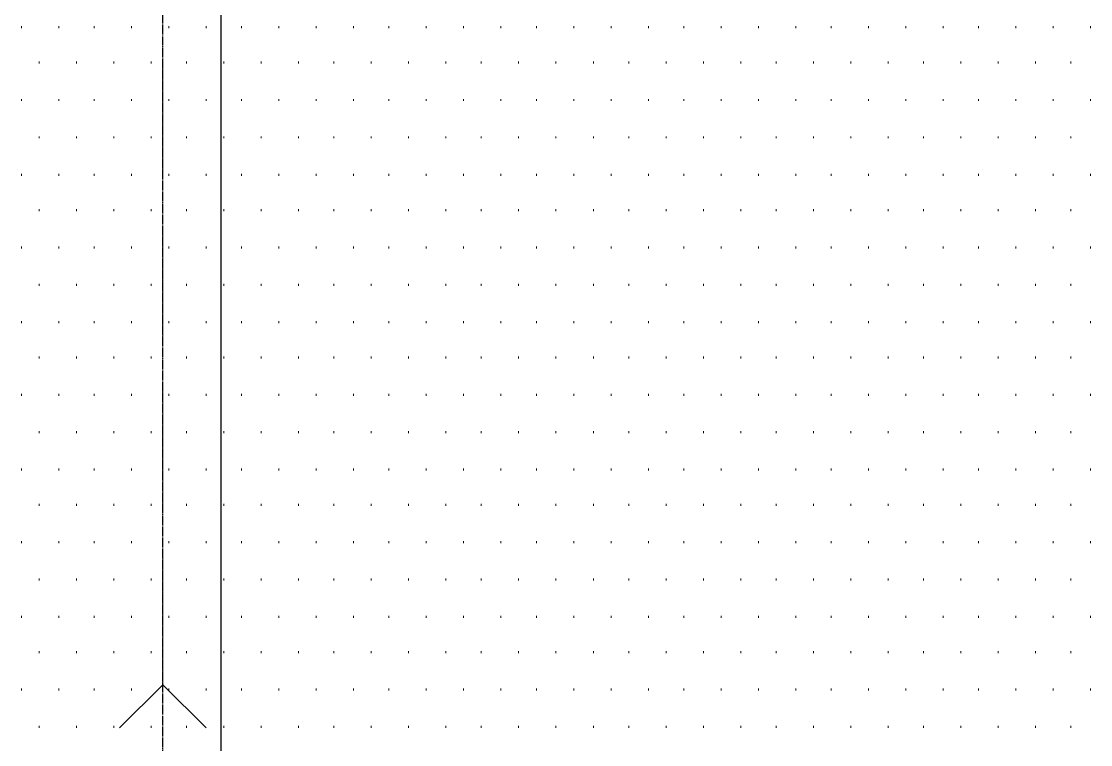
# Model space of a CAD drawing. Header units: millimetres. Extents: x -383313 to -161684, y -117025 to 99224.
# Drawn here: x -325819 to -323516, y -10711 to -9153 of the extents above; entities that cross this region are included whole.
import ezdxf

# ---------------------------------------------------------------- set-up
doc = ezdxf.new("R2010")
doc.units = ezdxf.units.MM
doc.header["$MEASUREMENT"] = 0
doc.linetypes.add('PS-GOST2.303 5', pattern=[24, 20, -1.5, 1, -1.5])
doc.layers.add('001__КОНСТРУКТИВ__Стены наружные', color=7, linetype='Continuous', lineweight=30)
doc.layers.add('PDF_Geometry', color=7, linetype='Continuous')
doc.layers.add('PS_Оси', color=5, linetype='PS-GOST2.303 5')

# ---------------------------------------------------------------- blocks, each defined once
blk = doc.blocks.new('A$Cf5759c35')
at = {"layer": 'PDF_Geometry', "color": 8, "lineweight": 9}
for points in [[(32643.1, 9097.4), (32643.1, 9101.7)], [(32723.5, 9097.4), (32723.5, 9101.7)], [(32799.7, 9097.4), (32799.7, 9101.7)], [(32880.1, 9097.4), (32880.1, 9101.7)], [(32960.6, 9097.4), (32960.6, 9101.7)], [(33041, 9097.4), (33041, 9101.7)], [(33117.2, 9097.4), (33117.2, 9101.7)], [(33197.6, 9097.4), (33197.6, 9101.7)], [(33278.1, 9097.4), (33278.1, 9101.7)], [(33358.5, 9097.4), (33358.5, 9101.7)], [(33434.7, 9097.4), (33434.7, 9101.7)], [(33515.1, 9097.4), (33515.1, 9101.7)], [(33595.6, 9097.4), (33595.6, 9101.7)], [(33676, 9097.4), (33676, 9101.7)], [(33752.2, 9097.4), (33752.2, 9101.7)], [(33832.6, 9097.4), (33832.6, 9101.7)], [(33913.1, 9097.4), (33913.1, 9101.7)], [(33993.5, 9097.4), (33993.5, 9101.7)], [(34069.7, 9097.4), (34069.7, 9101.7)], [(34150.1, 9097.4), (34150.1, 9101.7)], [(34230.6, 9097.4), (34230.6, 9101.7)], [(34311, 9097.4), (34311, 9101.7)], [(34387.2, 9097.4), (34387.2, 9101.7)], [(34467.6, 9097.4), (34467.6, 9101.7)], [(34548.1, 9097.4), (34548.1, 9101.7)], [(34628.5, 9097.4), (34628.5, 9101.7)], [(34704.7, 9097.4), (34704.7, 9101.7)], [(34785.1, 9097.4), (34785.1, 9101.7)], [(34865.6, 9097.4), (34865.6, 9101.7)], [(34946, 9097.4), (34946, 9101.7)], [(32681.2, 9021.2), (32681.2, 9025.5)], [(32761.6, 9021.2), (32761.6, 9025.5)], [(32842, 9021.2), (32842, 9025.5)], [(32922.5, 9021.2), (32922.5, 9025.5)], [(32998.7, 9021.2), (32998.7, 9025.5)], [(33079.1, 9021.2), (33079.1, 9025.5)], [(33159.5, 9021.2), (33159.5, 9025.5)], [(33240, 9021.2), (33240, 9025.5)], [(33316.2, 9021.2), (33316.2, 9025.5)], [(33396.6, 9021.2), (33396.6, 9025.5)], [(33477, 9021.2), (33477, 9025.5)], [(33557.5, 9021.2), (33557.5, 9025.5)], [(33633.7, 9021.2), (33633.7, 9025.5)], [(33714.1, 9021.2), (33714.1, 9025.5)], [(33794.5, 9021.2), (33794.5, 9025.5)], [(33875, 9021.2), (33875, 9025.5)], [(33951.2, 9021.2), (33951.2, 9025.5)], [(34031.6, 9021.2), (34031.6, 9025.5)], [(34112, 9021.2), (34112, 9025.5)], [(34192.5, 9021.2), (34192.5, 9025.5)], [(34268.7, 9021.2), (34268.7, 9025.5)], [(34349.1, 9021.2), (34349.1, 9025.5)], [(34429.5, 9021.2), (34429.5, 9025.5)], [(34510, 9021.2), (34510, 9025.5)], [(34586.2, 9021.2), (34586.2, 9025.5)], [(34666.6, 9021.2), (34666.6, 9025.5)], [(34747, 9021.2), (34747, 9025.5)], [(34827.5, 9021.2), (34827.5, 9025.5)], [(34903.7, 9021.2), (34903.7, 9025.5)], [(32643.1, 8940.8), (32643.1, 8945)], [(32723.5, 8940.8), (32723.5, 8945)], [(32799.7, 8940.8), (32799.7, 8945)], [(32880.1, 8940.8), (32880.1, 8945)], [(32960.6, 8940.8), (32960.6, 8945)], [(33041, 8940.8), (33041, 8945)], [(33117.2, 8940.8), (33117.2, 8945)], [(33197.6, 8940.8), (33197.6, 8945)], [(33278.1, 8940.8), (33278.1, 8945)], [(33358.5, 8940.8), (33358.5, 8945)], [(33434.7, 8940.8), (33434.7, 8945)], [(33515.1, 8940.8), (33515.1, 8945)], [(33595.6, 8940.8), (33595.6, 8945)], [(33676, 8940.8), (33676, 8945)], [(33752.2, 8940.8), (33752.2, 8945)], [(33832.6, 8940.8), (33832.6, 8945)], [(33913.1, 8940.8), (33913.1, 8945)], [(33993.5, 8940.8), (33993.5, 8945)], [(34069.7, 8940.8), (34069.7, 8945)], [(34150.1, 8940.8), (34150.1, 8945)], [(34230.6, 8940.8), (34230.6, 8945)], [(34311, 8940.8), (34311, 8945)], [(34387.2, 8940.8), (34387.2, 8945)], [(34467.6, 8940.8), (34467.6, 8945)], [(34548.1, 8940.8), (34548.1, 8945)], [(34628.5, 8940.8), (34628.5, 8945)], [(34704.7, 8940.8), (34704.7, 8945)], [(34785.1, 8940.8), (34785.1, 8945)], [(34865.6, 8940.8), (34865.6, 8945)], [(34946, 8940.8), (34946, 8945)], [(32681.2, 8860.4), (32681.2, 8864.6)], [(32761.6, 8860.4), (32761.6, 8864.6)], [(32842, 8860.4), (32842, 8864.6)], [(32922.5, 8860.4), (32922.5, 8864.6)], [(32998.7, 8860.4), (32998.7, 8864.6)], [(33079.1, 8860.4), (33079.1, 8864.6)], [(33159.5, 8860.4), (33159.5, 8864.6)], [(33240, 8860.4), (33240, 8864.6)], [(33316.2, 8860.4), (33316.2, 8864.6)], [(33396.6, 8860.4), (33396.6, 8864.6)], [(33477, 8860.4), (33477, 8864.6)], [(33557.5, 8860.4), (33557.5, 8864.6)], [(33633.7, 8860.4), (33633.7, 8864.6)], [(33714.1, 8860.4), (33714.1, 8864.6)], [(33794.5, 8860.4), (33794.5, 8864.6)], [(33875, 8860.4), (33875, 8864.6)], [(33951.2, 8860.4), (33951.2, 8864.6)], [(34031.6, 8860.4), (34031.6, 8864.6)], [(34112, 8860.4), (34112, 8864.6)], [(34192.5, 8860.4), (34192.5, 8864.6)], [(34268.7, 8860.4), (34268.7, 8864.6)], [(34349.1, 8860.4), (34349.1, 8864.6)], [(34429.5, 8860.4), (34429.5, 8864.6)], [(34510, 8860.4), (34510, 8864.6)], [(34586.2, 8860.4), (34586.2, 8864.6)], [(34666.6, 8860.4), (34666.6, 8864.6)], [(34747, 8860.4), (34747, 8864.6)], [(34827.5, 8860.4), (34827.5, 8864.6)], [(34903.7, 8860.4), (34903.7, 8864.6)], [(32643.1, 8779.9), (32643.1, 8784.2)], [(32723.5, 8779.9), (32723.5, 8784.2)], [(32799.7, 8779.9), (32799.7, 8784.2)], [(32880.1, 8779.9), (32880.1, 8784.2)], [(32960.6, 8779.9), (32960.6, 8784.2)], [(33041, 8779.9), (33041, 8784.2)], [(33117.2, 8779.9), (33117.2, 8784.2)], [(33197.6, 8779.9), (33197.6, 8784.2)], [(33278.1, 8779.9), (33278.1, 8784.2)], [(33358.5, 8779.9), (33358.5, 8784.2)], [(33434.7, 8779.9), (33434.7, 8784.2)], [(33515.1, 8779.9), (33515.1, 8784.2)], [(33595.6, 8779.9), (33595.6, 8784.2)], [(33676, 8779.9), (33676, 8784.2)], [(33752.2, 8779.9), (33752.2, 8784.2)], [(33832.6, 8779.9), (33832.6, 8784.2)], [(33913.1, 8779.9), (33913.1, 8784.2)], [(33993.5, 8779.9), (33993.5, 8784.2)], [(34069.7, 8779.9), (34069.7, 8784.2)], [(34150.1, 8779.9), (34150.1, 8784.2)], [(34230.6, 8779.9), (34230.6, 8784.2)], [(34311, 8779.9), (34311, 8784.2)], [(34387.2, 8779.9), (34387.2, 8784.2)], [(34467.6, 8779.9), (34467.6, 8784.2)], [(34548.1, 8779.9), (34548.1, 8784.2)], [(34628.5, 8779.9), (34628.5, 8784.2)], [(34704.7, 8779.9), (34704.7, 8784.2)], [(34785.1, 8779.9), (34785.1, 8784.2)], [(34865.6, 8779.9), (34865.6, 8784.2)], [(34946, 8779.9), (34946, 8784.2)], [(32681.2, 8703.7), (32681.2, 8708)], [(32761.6, 8703.7), (32761.6, 8708)], [(32842, 8703.7), (32842, 8708)], [(32922.5, 8703.7), (32922.5, 8708)], [(32998.7, 8703.7), (32998.7, 8708)], [(33079.1, 8703.7), (33079.1, 8708)], [(33159.5, 8703.7), (33159.5, 8708)], [(33240, 8703.7), (33240, 8708)], [(33316.2, 8703.7), (33316.2, 8708)], [(33396.6, 8703.7), (33396.6, 8708)], [(33477, 8703.7), (33477, 8708)], [(33557.5, 8703.7), (33557.5, 8708)], [(33633.7, 8703.7), (33633.7, 8708)], [(33714.1, 8703.7), (33714.1, 8708)], [(33794.5, 8703.7), (33794.5, 8708)], [(33875, 8703.7), (33875, 8708)], [(33951.2, 8703.7), (33951.2, 8708)], [(34031.6, 8703.7), (34031.6, 8708)], [(34112, 8703.7), (34112, 8708)], [(34192.5, 8703.7), (34192.5, 8708)], [(34268.7, 8703.7), (34268.7, 8708)], [(34349.1, 8703.7), (34349.1, 8708)], [(34429.5, 8703.7), (34429.5, 8708)], [(34510, 8703.7), (34510, 8708)], [(34586.2, 8703.7), (34586.2, 8708)], [(34666.6, 8703.7), (34666.6, 8708)], [(34747, 8703.7), (34747, 8708)], [(34827.5, 8703.7), (34827.5, 8708)], [(34903.7, 8703.7), (34903.7, 8708)], [(32643.1, 8623.3), (32643.1, 8627.5)], [(32723.5, 8623.3), (32723.5, 8627.5)], [(32799.7, 8623.3), (32799.7, 8627.5)], [(32880.1, 8623.3), (32880.1, 8627.5)], [(32960.6, 8623.3), (32960.6, 8627.5)], [(33041, 8623.3), (33041, 8627.5)], [(33117.2, 8623.3), (33117.2, 8627.5)], [(33197.6, 8623.3), (33197.6, 8627.5)], [(33278.1, 8623.3), (33278.1, 8627.5)], [(33358.5, 8623.3), (33358.5, 8627.5)], [(33434.7, 8623.3), (33434.7, 8627.5)], [(33515.1, 8623.3), (33515.1, 8627.5)], [(33595.6, 8623.3), (33595.6, 8627.5)], [(33676, 8623.3), (33676, 8627.5)], [(33752.2, 8623.3), (33752.2, 8627.5)], [(33832.6, 8623.3), (33832.6, 8627.5)], [(33913.1, 8623.3), (33913.1, 8627.5)], [(33993.5, 8623.3), (33993.5, 8627.5)], [(34069.7, 8623.3), (34069.7, 8627.5)], [(34150.1, 8623.3), (34150.1, 8627.5)], [(34230.6, 8623.3), (34230.6, 8627.5)], [(34311, 8623.3), (34311, 8627.5)], [(34387.2, 8623.3), (34387.2, 8627.5)], [(34467.6, 8623.3), (34467.6, 8627.5)], [(34548.1, 8623.3), (34548.1, 8627.5)], [(34628.5, 8623.3), (34628.5, 8627.5)], [(34704.7, 8623.3), (34704.7, 8627.5)], [(34785.1, 8623.3), (34785.1, 8627.5)], [(34865.6, 8623.3), (34865.6, 8627.5)], [(34946, 8623.3), (34946, 8627.5)], [(32681.2, 8542.9), (32681.2, 8547.1)], [(32761.6, 8542.9), (32761.6, 8547.1)], [(32842, 8542.9), (32842, 8547.1)], [(32922.5, 8542.9), (32922.5, 8547.1)], [(32998.7, 8542.9), (32998.7, 8547.1)], [(33079.1, 8542.9), (33079.1, 8547.1)], [(33159.5, 8542.9), (33159.5, 8547.1)], [(33240, 8542.9), (33240, 8547.1)], [(33316.2, 8542.9), (33316.2, 8547.1)], [(33396.6, 8542.9), (33396.6, 8547.1)], [(33477, 8542.9), (33477, 8547.1)], [(33557.5, 8542.9), (33557.5, 8547.1)], [(33633.7, 8542.9), (33633.7, 8547.1)], [(33714.1, 8542.9), (33714.1, 8547.1)], [(33794.5, 8542.9), (33794.5, 8547.1)], [(33875, 8542.9), (33875, 8547.1)], [(33951.2, 8542.9), (33951.2, 8547.1)], [(34031.6, 8542.9), (34031.6, 8547.1)], [(34112, 8542.9), (34112, 8547.1)], [(34192.5, 8542.9), (34192.5, 8547.1)], [(34268.7, 8542.9), (34268.7, 8547.1)], [(34349.1, 8542.9), (34349.1, 8547.1)], [(34429.5, 8542.9), (34429.5, 8547.1)], [(34510, 8542.9), (34510, 8547.1)], [(34586.2, 8542.9), (34586.2, 8547.1)], [(34666.6, 8542.9), (34666.6, 8547.1)], [(34747, 8542.9), (34747, 8547.1)], [(34827.5, 8542.9), (34827.5, 8547.1)], [(34903.7, 8542.9), (34903.7, 8547.1)], [(32643.1, 8462.4), (32643.1, 8466.7)], [(32723.5, 8462.4), (32723.5, 8466.7)], [(32799.7, 8462.4), (32799.7, 8466.7)], [(32880.1, 8462.4), (32880.1, 8466.7)], [(32960.6, 8462.4), (32960.6, 8466.7)], [(33041, 8462.4), (33041, 8466.7)], [(33117.2, 8462.4), (33117.2, 8466.7)], [(33197.6, 8462.4), (33197.6, 8466.7)], [(33278.1, 8462.4), (33278.1, 8466.7)], [(33358.5, 8462.4), (33358.5, 8466.7)], [(33434.7, 8462.4), (33434.7, 8466.7)], [(33515.1, 8462.4), (33515.1, 8466.7)], [(33595.6, 8462.4), (33595.6, 8466.7)], [(33676, 8462.4), (33676, 8466.7)], [(33752.2, 8462.4), (33752.2, 8466.7)], [(33832.6, 8462.4), (33832.6, 8466.7)], [(33913.1, 8462.4), (33913.1, 8466.7)], [(33993.5, 8462.4), (33993.5, 8466.7)], [(34069.7, 8462.4), (34069.7, 8466.7)], [(34150.1, 8462.4), (34150.1, 8466.7)], [(34230.6, 8462.4), (34230.6, 8466.7)], [(34311, 8462.4), (34311, 8466.7)], [(34387.2, 8462.4), (34387.2, 8466.7)], [(34467.6, 8462.4), (34467.6, 8466.7)], [(34548.1, 8462.4), (34548.1, 8466.7)], [(34628.5, 8462.4), (34628.5, 8466.7)], [(34704.7, 8462.4), (34704.7, 8466.7)], [(34785.1, 8462.4), (34785.1, 8466.7)], [(34865.6, 8462.4), (34865.6, 8466.7)], [(34946, 8462.4), (34946, 8466.7)], [(32681.2, 8386.2), (32681.2, 8390.5)], [(32761.6, 8386.2), (32761.6, 8390.5)], [(32842, 8386.2), (32842, 8390.5)], [(32922.5, 8386.2), (32922.5, 8390.5)], [(32998.7, 8386.2), (32998.7, 8390.5)], [(33079.1, 8386.2), (33079.1, 8390.5)], [(33159.5, 8386.2), (33159.5, 8390.5)], [(33240, 8386.2), (33240, 8390.5)], [(33316.2, 8386.2), (33316.2, 8390.5)], [(33396.6, 8386.2), (33396.6, 8390.5)], [(33477, 8386.2), (33477, 8390.5)], [(33557.5, 8386.2), (33557.5, 8390.5)], [(33633.7, 8386.2), (33633.7, 8390.5)], [(33714.1, 8386.2), (33714.1, 8390.5)], [(33794.5, 8386.2), (33794.5, 8390.5)], [(33875, 8386.2), (33875, 8390.5)], [(33951.2, 8386.2), (33951.2, 8390.5)], [(34031.6, 8386.2), (34031.6, 8390.5)], [(34112, 8386.2), (34112, 8390.5)], [(34192.5, 8386.2), (34192.5, 8390.5)], [(34268.7, 8386.2), (34268.7, 8390.5)], [(34349.1, 8386.2), (34349.1, 8390.5)], [(34429.5, 8386.2), (34429.5, 8390.5)], [(34510, 8386.2), (34510, 8390.5)], [(34586.2, 8386.2), (34586.2, 8390.5)], [(34666.6, 8386.2), (34666.6, 8390.5)], [(34747, 8386.2), (34747, 8390.5)], [(34827.5, 8386.2), (34827.5, 8390.5)], [(34903.7, 8386.2), (34903.7, 8390.5)], [(32643.1, 8305.8), (32643.1, 8310)], [(32723.5, 8305.8), (32723.5, 8310)], [(32799.7, 8305.8), (32799.7, 8310)], [(32880.1, 8305.8), (32880.1, 8310)], [(32960.6, 8305.8), (32960.6, 8310)], [(33041, 8305.8), (33041, 8310)], [(33117.2, 8305.8), (33117.2, 8310)], [(33197.6, 8305.8), (33197.6, 8310)], [(33278.1, 8305.8), (33278.1, 8310)], [(33358.5, 8305.8), (33358.5, 8310)], [(33434.7, 8305.8), (33434.7, 8310)], [(33515.1, 8305.8), (33515.1, 8310)], [(33595.6, 8305.8), (33595.6, 8310)], [(33676, 8305.8), (33676, 8310)], [(33752.2, 8305.8), (33752.2, 8310)], [(33832.6, 8305.8), (33832.6, 8310)], [(33913.1, 8305.8), (33913.1, 8310)], [(33993.5, 8305.8), (33993.5, 8310)], [(34069.7, 8305.8), (34069.7, 8310)], [(34150.1, 8305.8), (34150.1, 8310)], [(34230.6, 8305.8), (34230.6, 8310)], [(34311, 8305.8), (34311, 8310)], [(34387.2, 8305.8), (34387.2, 8310)], [(34467.6, 8305.8), (34467.6, 8310)], [(34548.1, 8305.8), (34548.1, 8310)], [(34628.5, 8305.8), (34628.5, 8310)], [(34704.7, 8305.8), (34704.7, 8310)], [(34785.1, 8305.8), (34785.1, 8310)], [(34865.6, 8305.8), (34865.6, 8310)], [(34946, 8305.8), (34946, 8310)], [(32681.2, 8225.4), (32681.2, 8229.6)], [(32761.6, 8225.4), (32761.6, 8229.6)], [(32842, 8225.4), (32842, 8229.6)], [(32922.5, 8225.4), (32922.5, 8229.6)], [(32998.7, 8225.4), (32998.7, 8229.6)], [(33079.1, 8225.4), (33079.1, 8229.6)], [(33159.5, 8225.4), (33159.5, 8229.6)], [(33240, 8225.4), (33240, 8229.6)], [(33316.2, 8225.4), (33316.2, 8229.6)], [(33396.6, 8225.4), (33396.6, 8229.6)], [(33477, 8225.4), (33477, 8229.6)], [(33557.5, 8225.4), (33557.5, 8229.6)], [(33633.7, 8225.4), (33633.7, 8229.6)], [(33714.1, 8225.4), (33714.1, 8229.6)], [(33794.5, 8225.4), (33794.5, 8229.6)], [(33875, 8225.4), (33875, 8229.6)], [(33951.2, 8225.4), (33951.2, 8229.6)], [(34031.6, 8225.4), (34031.6, 8229.6)], [(34112, 8225.4), (34112, 8229.6)], [(34192.5, 8225.4), (34192.5, 8229.6)], [(34268.7, 8225.4), (34268.7, 8229.6)], [(34349.1, 8225.4), (34349.1, 8229.6)], [(34429.5, 8225.4), (34429.5, 8229.6)], [(34510, 8225.4), (34510, 8229.6)], [(34586.2, 8225.4), (34586.2, 8229.6)], [(34666.6, 8225.4), (34666.6, 8229.6)], [(34747, 8225.4), (34747, 8229.6)], [(34827.5, 8225.4), (34827.5, 8229.6)], [(34903.7, 8225.4), (34903.7, 8229.6)], [(32643.1, 8144.9), (32643.1, 8149.2)], [(32723.5, 8144.9), (32723.5, 8149.2)], [(32799.7, 8144.9), (32799.7, 8149.2)], [(32880.1, 8144.9), (32880.1, 8149.2)], [(32960.6, 8144.9), (32960.6, 8149.2)], [(33041, 8144.9), (33041, 8149.2)], [(33117.2, 8144.9), (33117.2, 8149.2)], [(33197.6, 8144.9), (33197.6, 8149.2)], [(33278.1, 8144.9), (33278.1, 8149.2)], [(33358.5, 8144.9), (33358.5, 8149.2)], [(33434.7, 8144.9), (33434.7, 8149.2)], [(33515.1, 8144.9), (33515.1, 8149.2)], [(33595.6, 8144.9), (33595.6, 8149.2)], [(33676, 8144.9), (33676, 8149.2)], [(33752.2, 8144.9), (33752.2, 8149.2)], [(33832.6, 8144.9), (33832.6, 8149.2)], [(33913.1, 8144.9), (33913.1, 8149.2)], [(33993.5, 8144.9), (33993.5, 8149.2)], [(34069.7, 8144.9), (34069.7, 8149.2)], [(34150.1, 8144.9), (34150.1, 8149.2)], [(34230.6, 8144.9), (34230.6, 8149.2)], [(34311, 8144.9), (34311, 8149.2)], [(34387.2, 8144.9), (34387.2, 8149.2)], [(34467.6, 8144.9), (34467.6, 8149.2)], [(34548.1, 8144.9), (34548.1, 8149.2)], [(34628.5, 8144.9), (34628.5, 8149.2)], [(34704.7, 8144.9), (34704.7, 8149.2)], [(34785.1, 8144.9), (34785.1, 8149.2)], [(34865.6, 8144.9), (34865.6, 8149.2)], [(34946, 8144.9), (34946, 8149.2)], [(32681.2, 8068.7), (32681.2, 8073)], [(32761.6, 8068.7), (32761.6, 8073)], [(32842, 8068.7), (32842, 8073)], [(32922.5, 8068.7), (32922.5, 8073)], [(32998.7, 8068.7), (32998.7, 8073)], [(33079.1, 8068.7), (33079.1, 8073)], [(33159.5, 8068.7), (33159.5, 8073)], [(33240, 8068.7), (33240, 8073)], [(33316.2, 8068.7), (33316.2, 8073)], [(33396.6, 8068.7), (33396.6, 8073)], [(33477, 8068.7), (33477, 8073)], [(33557.5, 8068.7), (33557.5, 8073)], [(33633.7, 8068.7), (33633.7, 8073)], [(33714.1, 8068.7), (33714.1, 8073)], [(33794.5, 8068.7), (33794.5, 8073)], [(33875, 8068.7), (33875, 8073)], [(33951.2, 8068.7), (33951.2, 8073)], [(34031.6, 8068.7), (34031.6, 8073)], [(34112, 8068.7), (34112, 8073)], [(34192.5, 8068.7), (34192.5, 8073)], [(34268.7, 8068.7), (34268.7, 8073)], [(34349.1, 8068.7), (34349.1, 8073)], [(34429.5, 8068.7), (34429.5, 8073)], [(34510, 8068.7), (34510, 8073)], [(34586.2, 8068.7), (34586.2, 8073)], [(34666.6, 8068.7), (34666.6, 8073)], [(34747, 8068.7), (34747, 8073)], [(34827.5, 8068.7), (34827.5, 8073)], [(34903.7, 8068.7), (34903.7, 8073)], [(32643.1, 7988.3), (32643.1, 7992.5)], [(32723.5, 7988.3), (32723.5, 7992.5)], [(32799.7, 7988.3), (32799.7, 7992.5)], [(32880.1, 7988.3), (32880.1, 7992.5)], [(32960.6, 7988.3), (32960.6, 7992.5)], [(33041, 7988.3), (33041, 7992.5)], [(33117.2, 7988.3), (33117.2, 7992.5)], [(33197.6, 7988.3), (33197.6, 7992.5)], [(33278.1, 7988.3), (33278.1, 7992.5)], [(33358.5, 7988.3), (33358.5, 7992.5)], [(33434.7, 7988.3), (33434.7, 7992.5)], [(33515.1, 7988.3), (33515.1, 7992.5)], [(33595.6, 7988.3), (33595.6, 7992.5)], [(33676, 7988.3), (33676, 7992.5)], [(33752.2, 7988.3), (33752.2, 7992.5)], [(33832.6, 7988.3), (33832.6, 7992.5)], [(33913.1, 7988.3), (33913.1, 7992.5)], [(33993.5, 7988.3), (33993.5, 7992.5)], [(34069.7, 7988.3), (34069.7, 7992.5)], [(34150.1, 7988.3), (34150.1, 7992.5)], [(34230.6, 7988.3), (34230.6, 7992.5)], [(34311, 7988.3), (34311, 7992.5)], [(34387.2, 7988.3), (34387.2, 7992.5)], [(34467.6, 7988.3), (34467.6, 7992.5)], [(34548.1, 7988.3), (34548.1, 7992.5)], [(34628.5, 7988.3), (34628.5, 7992.5)], [(34704.7, 7988.3), (34704.7, 7992.5)], [(34785.1, 7988.3), (34785.1, 7992.5)], [(34865.6, 7988.3), (34865.6, 7992.5)], [(34946, 7988.3), (34946, 7992.5)], [(32681.2, 7907.9), (32681.2, 7912.1)], [(32761.6, 7907.9), (32761.6, 7912.1)], [(32842, 7907.9), (32842, 7912.1)], [(32922.5, 7907.9), (32922.5, 7912.1)], [(32998.7, 7907.9), (32998.7, 7912.1)], [(33079.1, 7907.9), (33079.1, 7912.1)], [(33159.5, 7907.9), (33159.5, 7912.1)], [(33240, 7907.9), (33240, 7912.1)], [(33316.2, 7907.9), (33316.2, 7912.1)], [(33396.6, 7907.9), (33396.6, 7912.1)], [(33477, 7907.9), (33477, 7912.1)], [(33557.5, 7907.9), (33557.5, 7912.1)], [(33633.7, 7907.9), (33633.7, 7912.1)], [(33714.1, 7907.9), (33714.1, 7912.1)], [(33794.5, 7907.9), (33794.5, 7912.1)], [(33875, 7907.9), (33875, 7912.1)], [(33951.2, 7907.9), (33951.2, 7912.1)], [(34031.6, 7907.9), (34031.6, 7912.1)], [(34112, 7907.9), (34112, 7912.1)], [(34192.5, 7907.9), (34192.5, 7912.1)], [(34268.7, 7907.9), (34268.7, 7912.1)], [(34349.1, 7907.9), (34349.1, 7912.1)], [(34429.5, 7907.9), (34429.5, 7912.1)], [(34510, 7907.9), (34510, 7912.1)], [(34586.2, 7907.9), (34586.2, 7912.1)], [(34666.6, 7907.9), (34666.6, 7912.1)], [(34747, 7907.9), (34747, 7912.1)], [(34827.5, 7907.9), (34827.5, 7912.1)], [(34903.7, 7907.9), (34903.7, 7912.1)], [(32643.1, 7827.4), (32643.1, 7831.7)], [(32723.5, 7827.4), (32723.5, 7831.7)], [(32799.7, 7827.4), (32799.7, 7831.7)], [(32880.1, 7827.4), (32880.1, 7831.7)], [(32960.6, 7827.4), (32960.6, 7831.7)], [(33041, 7827.4), (33041, 7831.7)], [(33117.2, 7827.4), (33117.2, 7831.7)], [(33197.6, 7827.4), (33197.6, 7831.7)], [(33278.1, 7827.4), (33278.1, 7831.7)], [(33358.5, 7827.4), (33358.5, 7831.7)], [(33434.7, 7827.4), (33434.7, 7831.7)], [(33515.1, 7827.4), (33515.1, 7831.7)], [(33595.6, 7827.4), (33595.6, 7831.7)], [(33676, 7827.4), (33676, 7831.7)], [(33752.2, 7827.4), (33752.2, 7831.7)], [(33832.6, 7827.4), (33832.6, 7831.7)], [(33913.1, 7827.4), (33913.1, 7831.7)], [(33993.5, 7827.4), (33993.5, 7831.7)], [(34069.7, 7827.4), (34069.7, 7831.7)], [(34150.1, 7827.4), (34150.1, 7831.7)], [(34230.6, 7827.4), (34230.6, 7831.7)], [(34311, 7827.4), (34311, 7831.7)], [(34387.2, 7827.4), (34387.2, 7831.7)], [(34467.6, 7827.4), (34467.6, 7831.7)], [(34548.1, 7827.4), (34548.1, 7831.7)], [(34628.5, 7827.4), (34628.5, 7831.7)], [(34704.7, 7827.4), (34704.7, 7831.7)], [(34785.1, 7827.4), (34785.1, 7831.7)], [(34865.6, 7827.4), (34865.6, 7831.7)], [(34946, 7827.4), (34946, 7831.7)], [(32681.2, 7751.2), (32681.2, 7755.5)], [(32761.6, 7751.2), (32761.6, 7755.5)], [(32842, 7751.2), (32842, 7755.5)], [(32922.5, 7751.2), (32922.5, 7755.5)], [(32998.7, 7751.2), (32998.7, 7755.5)], [(33079.1, 7751.2), (33079.1, 7755.5)], [(33159.5, 7751.2), (33159.5, 7755.5)], [(33240, 7751.2), (33240, 7755.5)], [(33316.2, 7751.2), (33316.2, 7755.5)], [(33396.6, 7751.2), (33396.6, 7755.5)], [(33477, 7751.2), (33477, 7755.5)], [(33557.5, 7751.2), (33557.5, 7755.5)], [(33633.7, 7751.2), (33633.7, 7755.5)], [(33714.1, 7751.2), (33714.1, 7755.5)], [(33794.5, 7751.2), (33794.5, 7755.5)], [(33875, 7751.2), (33875, 7755.5)], [(33951.2, 7751.2), (33951.2, 7755.5)], [(34031.6, 7751.2), (34031.6, 7755.5)], [(34112, 7751.2), (34112, 7755.5)], [(34192.5, 7751.2), (34192.5, 7755.5)], [(34268.7, 7751.2), (34268.7, 7755.5)], [(34349.1, 7751.2), (34349.1, 7755.5)], [(34429.5, 7751.2), (34429.5, 7755.5)], [(34510, 7751.2), (34510, 7755.5)], [(34586.2, 7751.2), (34586.2, 7755.5)], [(34666.6, 7751.2), (34666.6, 7755.5)], [(34747, 7751.2), (34747, 7755.5)], [(34827.5, 7751.2), (34827.5, 7755.5)], [(34903.7, 7751.2), (34903.7, 7755.5)], [(32643.1, 7670.8), (32643.1, 7675)], [(32723.5, 7670.8), (32723.5, 7675)], [(32799.7, 7670.8), (32799.7, 7675)], [(32880.1, 7670.8), (32880.1, 7675)], [(32960.6, 7670.8), (32960.6, 7675)], [(33041, 7670.8), (33041, 7675)], [(33117.2, 7670.8), (33117.2, 7675)], [(33197.6, 7670.8), (33197.6, 7675)], [(33278.1, 7670.8), (33278.1, 7675)], [(33358.5, 7670.8), (33358.5, 7675)], [(33434.7, 7670.8), (33434.7, 7675)], [(33515.1, 7670.8), (33515.1, 7675)], [(33595.6, 7670.8), (33595.6, 7675)], [(33676, 7670.8), (33676, 7675)], [(33752.2, 7670.8), (33752.2, 7675)], [(33832.6, 7670.8), (33832.6, 7675)], [(33913.1, 7670.8), (33913.1, 7675)], [(33993.5, 7670.8), (33993.5, 7675)], [(34069.7, 7670.8), (34069.7, 7675)], [(34150.1, 7670.8), (34150.1, 7675)], [(34230.6, 7670.8), (34230.6, 7675)], [(34311, 7670.8), (34311, 7675)], [(34387.2, 7670.8), (34387.2, 7675)], [(34467.6, 7670.8), (34467.6, 7675)], [(34548.1, 7670.8), (34548.1, 7675)], [(34628.5, 7670.8), (34628.5, 7675)], [(34704.7, 7670.8), (34704.7, 7675)], [(34785.1, 7670.8), (34785.1, 7675)], [(34865.6, 7670.8), (34865.6, 7675)], [(34946, 7670.8), (34946, 7675)], [(32681.2, 7590.4), (32681.2, 7594.6)], [(32761.6, 7590.4), (32761.6, 7594.6)], [(32842, 7590.4), (32842, 7594.6)], [(32922.5, 7590.4), (32922.5, 7594.6)], [(32998.7, 7590.4), (32998.7, 7594.6)], [(33079.1, 7590.4), (33079.1, 7594.6)], [(33159.5, 7590.4), (33159.5, 7594.6)], [(33240, 7590.4), (33240, 7594.6)], [(33316.2, 7590.4), (33316.2, 7594.6)], [(33396.6, 7590.4), (33396.6, 7594.6)], [(33477, 7590.4), (33477, 7594.6)], [(33557.5, 7590.4), (33557.5, 7594.6)], [(33633.7, 7590.4), (33633.7, 7594.6)], [(33714.1, 7590.4), (33714.1, 7594.6)], [(33794.5, 7590.4), (33794.5, 7594.6)], [(33875, 7590.4), (33875, 7594.6)], [(33951.2, 7590.4), (33951.2, 7594.6)], [(34031.6, 7590.4), (34031.6, 7594.6)], [(34112, 7590.4), (34112, 7594.6)], [(34192.5, 7590.4), (34192.5, 7594.6)], [(34268.7, 7590.4), (34268.7, 7594.6)], [(34349.1, 7590.4), (34349.1, 7594.6)], [(34429.5, 7590.4), (34429.5, 7594.6)], [(34510, 7590.4), (34510, 7594.6)], [(34586.2, 7590.4), (34586.2, 7594.6)], [(34666.6, 7590.4), (34666.6, 7594.6)], [(34747, 7590.4), (34747, 7594.6)], [(34827.5, 7590.4), (34827.5, 7594.6)], [(34903.7, 7590.4), (34903.7, 7594.6)]]:
    blk.add_lwpolyline(points, dxfattribs=at)
at = {"layer": 'PDF_Geometry', "color": 8, "lineweight": 13}
for points in [[(32947.9, 8771.5), (32947.9, 9021.2)], [(32947.9, 8420.1), (32947.9, 8669.9)], [(32947.9, 8073), (32947.9, 8322.7)], [(32947.9, 7683.5), (32947.9, 7971.4)], [(33041, 7590.4), (32947.9, 7683.5), (32854.7, 7590.4)]]:
    blk.add_lwpolyline(points, dxfattribs=at)

msp = doc.modelspace()

# ---------------------------------------------------------------- linework, layer by layer
at = {"layer": '001__КОНСТРУКТИВ__Стены наружные', "color": 7, "linetype": 'Continuous'}
msp.add_line((-325389.55882, -3619.3977), (-325389.55882, -25582.0977), dxfattribs=at)
at = {"layer": 'PS_Оси'}
msp.add_line((-325514.05882, -24012.91133), (-325514.05882, 3425.4576), dxfattribs=at)

# ---------------------------------------------------------------- block references
at = {"ltscale": 100}
msp.add_blockref('A$Cf5759c35', (-358461.97282, -18264.93104), dxfattribs=at)

doc.saveas('drawing.dxf')
